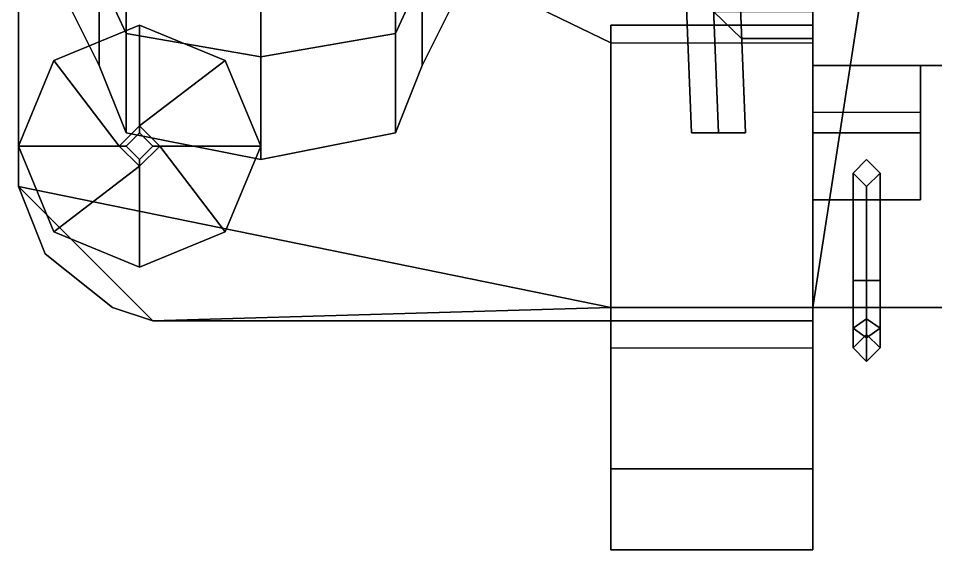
# Model space of a CAD drawing. Header units: millimetres. Extents: x -1.01 to 1.01, y -2.39 to 6.28.
# Drawn here: x -1.01 to -0.329, y -2.39 to -1.995 of the extents above; entities that cross this region are included whole.
import ezdxf

# ---------------------------------------------------------------- set-up
doc = ezdxf.new("R2010")
doc.units = ezdxf.units.MM
for name, color, linetype in [('addons', 3, 'Continuous'), ('fenders', 6, 'Continuous'), ('wheels', 2, 'Continuous')]:
    doc.layers.add(name, color=color, linetype=linetype)

msp = doc.modelspace()

# ---------------------------------------------------------------- linework, layer by layer
for points in [[(0.42, -1.02, 0.47), (0.42, -2.03, 0.47), (-0.42, -2.03, 0.47), (-0.42, -1.02, 0.47)], [(-0.42, -1.02, 0.4700000000000001), (-0.42, -2.03, 0.4700000000000001), (-0.4199999999999999, -1.41, 1.38)], [(-0.42, -2.21, 0.7000000000000001), (-0.42, -2.21, 1), (-0.4199999999999999, -1.41, 1.38), (-0.4199999999999999, -2.03, 0.47)], [(-0.42, -2.21, 1), (-0.3, -1.43503008423586, 1.368110709987966), (-0.3, -1.41, 1.38), (-0.4199999999999999, -1.41, 1.38)], [(0.42, -2.21, 1), (0.3, -1.43503008423586, 1.368110709987966), (-0.3, -1.43503008423586, 1.368110709987966), (-0.42, -2.21, 1)], [(-0.51, -1.58, 0.5700000000000001), (-0.5296000000000001, -1.59, 0.55), (-0.51, -2.08, 0.55), (-0.49, -2.08, 0.5700000000000001)], [(-0.5296000000000001, -1.59, 0.55), (-0.51, -1.58, 0.53), (-0.49, -2.08, 0.53), (-0.51, -2.08, 0.55)], [(-0.4896, -1.59, 0.55), (-0.51, -1.58, 0.5700000000000001), (-0.49, -2.08, 0.5700000000000001), (-0.47, -2.08, 0.55)], [(-0.51, -1.58, 0.53), (-0.4896, -1.59, 0.55), (-0.47, -2.08, 0.55), (-0.49, -2.08, 0.53)], [(-0.42, -2.01, 0.55), (-0.42, -1.99, 0.5700000000000001), (-0.4936, -1.99, 0.5700000000000001), (-0.4728000000000001, -2.01, 0.55)], [(-0.42, -1.99, 0.53), (-0.42, -2.01, 0.55), (-0.4728000000000001, -2.01, 0.55), (-0.4936, -1.99, 0.53)], [(-0.5700000000000001, -2.000000000000002, 1.12), (-0.5700000000000001, -2.21, 1.01), (-0.5700000000000001, -2.24, 1.04), (-0.5700000000000001, -2.000000000000002, 1.12)], [(-0.5700000000000001, -2.000000000000002, 1.12), (-0.5700000000000001, -2.24, 1.04), (-0.5700000000000001, -2.39, 1.04), (-0.5700000000000001, -2.33, 1.12)], [(-0.5700000000000001, -2.000000000000002, 0.98), (-0.5700000000000001, -2.21, 0.98), (-0.5700000000000001, -2.21, 1.01), (-0.5700000000000001, -2.000000000000002, 1.12)], [(-0.4199999999999999, -2.000000000000002, 1.12), (-0.4199999999999999, -2.000000000000002, 0.98), (-0.5700000000000001, -2.000000000000002, 0.98), (-0.5700000000000001, -2.000000000000002, 1.12)], [(-0.4199999999999999, -2.33, 1.12), (-0.4199999999999999, -2.000000000000002, 1.12), (-0.5700000000000001, -2.000000000000002, 1.12), (-0.5700000000000001, -2.33, 1.12)], [(-0.4199999999999999, -2.24, 1.04), (-0.4199999999999999, -2.21, 1.01), (-0.4199999999999999, -2.000000000000002, 1.12)], [(-0.4199999999999999, -2.39, 1.04), (-0.4199999999999999, -2.24, 1.04), (-0.4199999999999999, -2.000000000000002, 1.12), (-0.4199999999999999, -2.33, 1.12)], [(-0.4199999999999999, -2.21, 1.01), (-0.4199999999999999, -2.21, 0.98), (-0.4199999999999999, -2.000000000000002, 0.98), (-0.4199999999999999, -2.000000000000002, 1.12)], [(0.42, -2.03, 0.47), (0.42, -2.21, 0.7000000000000001), (-0.42, -2.21, 0.7000000000000001), (-0.42, -2.03, 0.47)], [(-0.42, -2.03, 0.47), (-0.42, -2.08, 0.4399999999999999), (-0.42, -2.08, 0.5), (-0.42, -2.065121951219512, 0.5148780487804877)], [(-0.3400000000000001, -2.03, 0.47), (-0.3400000000000001, -2.08, 0.4399999999999999), (-0.42, -2.08, 0.4399999999999999), (-0.42, -2.03, 0.47)], [(-0.3400000000000001, -2.08, 0.5), (-0.3400000000000001, -2.08, 0.4399999999999999), (-0.3400000000000001, -2.03, 0.47), (-0.3400000000000001, -2.065121951219512, 0.5148780487804878)], [(-0.42, -2.065121951219512, 0.5148780487804877), (-0.42, -2.08, 0.5), (-0.3400000000000001, -2.08, 0.5), (-0.3400000000000001, -2.065121951219512, 0.5148780487804878)], [(-0.49, -2.08, 0.5700000000000001), (-0.51, -2.08, 0.55), (-0.49, -2.08, 0.53), (-0.47, -2.08, 0.55)], [(-0.42, -2.08, 0.44), (-0.42, -2.13, 0.4399999999999999), (-0.42, -2.13, 0.5), (-0.42, -2.08, 0.5)], [(-0.3400000000000001, -2.08, 0.44), (-0.3400000000000001, -2.13, 0.4399999999999999), (-0.42, -2.13, 0.4399999999999999), (-0.42, -2.08, 0.44)], [(-0.42, -2.08, 0.5), (-0.42, -2.13, 0.5), (-0.3400000000000001, -2.13, 0.5), (-0.3400000000000001, -2.08, 0.5)], [(-0.3400000000000001, -2.13, 0.5), (-0.3400000000000001, -2.13, 0.4399999999999999), (-0.3400000000000001, -2.08, 0.44), (-0.3400000000000001, -2.08, 0.5)], [(-0.37, -2.11, 0.3700000000000001), (-0.38, -2.12, 0.3700000000000001), (-0.39, -2.11, 0.3700000000000001), (-0.38, -2.1, 0.3700000000000001)], [(-0.38, -2.1, 0.3700000000000001), (-0.39, -2.11, 0.3700000000000001), (-0.39, -2.11, 0.44), (-0.38, -2.1, 0.44)], [(-0.37, -2.11, 0.54), (-0.38, -2.1, 0.54), (-0.39, -2.11, 0.54), (-0.38, -2.12, 0.54)], [(-0.38, -2.1, 0.5000000000000001), (-0.39, -2.11, 0.5000000000000001), (-0.39, -2.11, 0.54), (-0.38, -2.1, 0.54)], [(-0.37, -2.11, 0.3700000000000001), (-0.38, -2.1, 0.3700000000000001), (-0.38, -2.1, 0.44), (-0.37, -2.11, 0.44)], [(-0.37, -2.11, 0.5000000000000001), (-0.38, -2.1, 0.5000000000000001), (-0.38, -2.1, 0.54), (-0.37, -2.11, 0.54)], [(-0.39, -2.11, 0.3700000000000001), (-0.38, -2.12, 0.3700000000000001), (-0.38, -2.12, 0.44), (-0.39, -2.11, 0.44)], [(-0.39, -2.11, 0.42), (-0.38, -2.12, 0.41), (-0.38, -2.19, 0.41), (-0.39, -2.19, 0.42)], [(-0.38, -2.12, 0.43), (-0.39, -2.11, 0.42), (-0.39, -2.19, 0.42), (-0.38, -2.19, 0.43)], [(-0.39, -2.11, 0.52), (-0.38, -2.12, 0.51), (-0.38, -2.19, 0.51), (-0.39, -2.19, 0.52)], [(-0.38, -2.12, 0.53), (-0.39, -2.11, 0.52), (-0.39, -2.19, 0.52), (-0.38, -2.19, 0.53)], [(-0.39, -2.11, 0.5000000000000001), (-0.38, -2.12, 0.5000000000000001), (-0.38, -2.12, 0.54), (-0.39, -2.11, 0.54)], [(-0.38, -2.12, 0.3700000000000001), (-0.37, -2.11, 0.3700000000000001), (-0.37, -2.11, 0.44), (-0.38, -2.12, 0.44)], [(-0.38, -2.12, 0.41), (-0.37, -2.11, 0.42), (-0.37, -2.19, 0.42), (-0.38, -2.19, 0.41)], [(-0.37, -2.11, 0.42), (-0.38, -2.12, 0.43), (-0.38, -2.19, 0.43), (-0.37, -2.19, 0.42)], [(-0.38, -2.12, 0.51), (-0.37, -2.11, 0.52), (-0.37, -2.19, 0.52), (-0.38, -2.19, 0.51)], [(-0.37, -2.11, 0.52), (-0.38, -2.12, 0.53), (-0.38, -2.19, 0.53), (-0.37, -2.19, 0.52)], [(-0.38, -2.12, 0.5000000000000001), (-0.37, -2.11, 0.5000000000000001), (-0.37, -2.11, 0.54), (-0.38, -2.12, 0.54)], [(-0.42, -2.13, 0.5), (-0.42, -2.13, 0.4399999999999999), (-0.3400000000000001, -2.13, 0.4399999999999999), (-0.3400000000000001, -2.13, 0.5)], [(-0.39, -2.225355339059327, 0.4346446609406727), (-0.38, -2.218284271247462, 0.441715728752538), (-0.3800000000000002, -2.19, 0.4300000000000002), (-0.3900000000000002, -2.19, 0.4200000000000004)], [(-0.38, -2.232426406871193, 0.4275735931288074), (-0.39, -2.225355339059327, 0.4346446609406727), (-0.3900000000000002, -2.19, 0.4200000000000004), (-0.3800000000000002, -2.19, 0.4100000000000006)], [(-0.39, -2.19, 0.5199999999999998), (-0.38, -2.19, 0.51), (-0.38, -2.218284271247462, 0.4982842712474618), (-0.39, -2.225355339059328, 0.5053553390593271)], [(-0.38, -2.19, 0.5299999999999996), (-0.39, -2.19, 0.5199999999999998), (-0.39, -2.225355339059328, 0.5053553390593271), (-0.38, -2.232426406871193, 0.5124264068711923)], [(-0.38, -2.218284271247462, 0.441715728752538), (-0.3699999999999998, -2.225355339059327, 0.4346446609406727), (-0.3700000000000002, -2.19, 0.4200000000000004), (-0.3800000000000002, -2.19, 0.4300000000000002)], [(-0.3699999999999998, -2.225355339059327, 0.4346446609406727), (-0.38, -2.232426406871193, 0.4275735931288074), (-0.3800000000000002, -2.19, 0.4100000000000006), (-0.3700000000000002, -2.19, 0.4200000000000004)], [(-0.38, -2.19, 0.51), (-0.3700000000000002, -2.19, 0.5199999999999998), (-0.3699999999999998, -2.225355339059328, 0.5053553390593271), (-0.38, -2.218284271247462, 0.4982842712474618)], [(-0.3700000000000002, -2.19, 0.5199999999999998), (-0.38, -2.19, 0.5299999999999996), (-0.38, -2.232426406871193, 0.5124264068711923), (-0.3699999999999998, -2.225355339059328, 0.5053553390593271)], [(-0.5700000000000001, -2.21, 1.01), (-0.5700000000000001, -2.21, 0.98), (-0.4199999999999999, -2.21, 0.98), (-0.4199999999999999, -2.21, 1.01)], [(0.42, -2.21, 0.7000000000000001), (0.42, -2.21, 1), (-0.42, -2.21, 1), (-0.42, -2.21, 0.7000000000000001)], [(-0.39, -2.24, 0.47), (-0.38, -2.23, 0.47), (-0.38, -2.218284271247462, 0.441715728752538), (-0.39, -2.225355339059327, 0.4346446609406727)], [(-0.39, -2.225355339059328, 0.5053553390593271), (-0.38, -2.218284271247462, 0.4982842712474618), (-0.38, -2.23, 0.47), (-0.39, -2.24, 0.47)], [(-0.38, -2.23, 0.47), (-0.3700000000000002, -2.24, 0.47), (-0.3699999999999998, -2.225355339059327, 0.4346446609406727), (-0.38, -2.218284271247462, 0.441715728752538)], [(-0.38, -2.218284271247462, 0.4982842712474618), (-0.3699999999999998, -2.225355339059328, 0.5053553390593271), (-0.3700000000000002, -2.24, 0.47), (-0.38, -2.23, 0.47)], [(-0.38, -2.25, 0.47), (-0.39, -2.24, 0.47), (-0.39, -2.225355339059327, 0.4346446609406727), (-0.38, -2.232426406871193, 0.4275735931288074)], [(-0.38, -2.232426406871193, 0.5124264068711923), (-0.39, -2.225355339059328, 0.5053553390593271), (-0.39, -2.24, 0.47), (-0.38, -2.25, 0.47)], [(-0.3700000000000002, -2.24, 0.47), (-0.38, -2.25, 0.47), (-0.38, -2.232426406871193, 0.4275735931288074), (-0.3699999999999998, -2.225355339059327, 0.4346446609406727)], [(-0.3699999999999998, -2.225355339059328, 0.5053553390593271), (-0.38, -2.232426406871193, 0.5124264068711923), (-0.38, -2.25, 0.47), (-0.3700000000000002, -2.24, 0.47)], [(-0.5700000000000001, -2.39, 1.04), (-0.5700000000000001, -2.24, 1.04), (-0.4199999999999999, -2.24, 1.04), (-0.4199999999999999, -2.39, 1.04)], [(-0.5700000000000001, -2.33, 1.12), (-0.5700000000000001, -2.39, 1.04), (-0.4199999999999999, -2.39, 1.04), (-0.4199999999999999, -2.33, 1.12)]]:
    msp.add_3dface(points)
at = {"layer": 'addons'}
for points in [[(-0.92, -2, 1.1275), (-0.9836396103067893, -2.026360389693211, 1.112672280797569), (-0.9836396103067893, -2.026360389693211, 1.489999999999999), (-0.92, -2, 1.489999999999999)], [(-0.92, -2, 1.489999999999999), (-0.9836396103067893, -2.026360389693211, 1.489999999999999), (-0.935, -2.09, 1.53), (-0.92, -2.075000000000001, 1.53)], [(-0.8563603896932108, -2.026360389693211, 1.112672280797569), (-0.92, -2, 1.1275), (-0.92, -2, 1.489999999999999), (-0.8563603896932108, -2.026360389693211, 1.489999999999999)], [(-0.8563603896932108, -2.026360389693211, 1.489999999999999), (-0.92, -2, 1.489999999999999), (-0.92, -2.075000000000001, 1.53)], [(-0.9836396103067893, -2.026360389693211, 1.112672280797569), (-1.01, -2.09, 1.076875), (-1.01, -2.09, 1.489999999999999), (-0.9836396103067893, -2.026360389693211, 1.489999999999999)], [(-0.9836396103067893, -2.026360389693211, 1.489999999999999), (-1.01, -2.09, 1.489999999999999), (-0.935, -2.09, 1.53)], [(-0.8300000000000001, -2.09, 1.489999999999999), (-0.8563603896932108, -2.026360389693211, 1.489999999999999), (-0.92, -2.075000000000001, 1.53), (-0.905, -2.09, 1.53)], [(-0.8300000000000001, -2.09, 1.076875), (-0.8563603896932108, -2.026360389693211, 1.112672280797569), (-0.8563603896932108, -2.026360389693211, 1.489999999999999), (-0.8300000000000001, -2.09, 1.489999999999999)], [(-0.92, -2.075000000000001, 1.53), (-0.935, -2.09, 1.53), (-0.93, -2.09, 2.579999999999999), (-0.92, -2.080000000000001, 2.579999999999999)], [(-0.905, -2.09, 1.53), (-0.92, -2.075000000000001, 1.53), (-0.92, -2.080000000000001, 2.579999999999999), (-0.91, -2.09, 2.579999999999999)], [(-0.93, -2.09, 2.579999999999999), (-0.92, -2.1, 2.579999999999999), (-0.91, -2.09, 2.579999999999999), (-0.92, -2.080000000000001, 2.579999999999999)], [(-1.01, -2.09, 1.076875), (-0.9836396103067893, -2.15363961030679, 1.041077719202431), (-0.9836396103067894, -2.15363961030679, 1.489999999999999), (-1.01, -2.09, 1.489999999999999)], [(-1.01, -2.09, 1.489999999999999), (-0.9836396103067894, -2.15363961030679, 1.489999999999999), (-0.92, -2.105, 1.53), (-0.935, -2.09, 1.53)], [(-0.935, -2.09, 1.53), (-0.92, -2.105, 1.53), (-0.92, -2.1, 2.579999999999999), (-0.93, -2.09, 2.579999999999999)], [(-0.92, -2.105, 1.53), (-0.905, -2.09, 1.53), (-0.91, -2.09, 2.579999999999999), (-0.92, -2.1, 2.579999999999999)], [(-0.92, -2.18, 1.489999999999999), (-0.8563603896932108, -2.15363961030679, 1.489999999999999), (-0.905, -2.09, 1.53), (-0.92, -2.105, 1.53)], [(-0.8563603896932108, -2.15363961030679, 1.489999999999999), (-0.8300000000000001, -2.09, 1.489999999999999), (-0.905, -2.09, 1.53)], [(-0.8563603896932108, -2.15363961030679, 1.041077719202431), (-0.8300000000000001, -2.09, 1.076875), (-0.8300000000000001, -2.09, 1.489999999999999), (-0.8563603896932108, -2.15363961030679, 1.489999999999999)], [(-0.9836396103067894, -2.15363961030679, 1.489999999999999), (-0.92, -2.18, 1.489999999999999), (-0.92, -2.105, 1.53)], [(-0.9836396103067893, -2.15363961030679, 1.041077719202431), (-0.92, -2.18, 1.02625), (-0.92, -2.18, 1.489999999999999), (-0.9836396103067894, -2.15363961030679, 1.489999999999999)], [(-0.92, -2.18, 1.02625), (-0.8563603896932108, -2.15363961030679, 1.041077719202431), (-0.8563603896932108, -2.15363961030679, 1.489999999999999), (-0.92, -2.18, 1.489999999999999)]]:
    msp.add_3dface(points, dxfattribs=at)
at = {"layer": 'fenders'}
for points in [[(-0.4199999999999999, -2.000000000000002, 1.099749999999999), (-0.4199999999999999, -1.599473684210526, 1.29), (-0.4199999999999999, -1.63, 1.29), (-0.4199999999999999, -1.8, 1.24)], [(-1.01, -1.79, 1.2), (-1.01, -2.12, 1.06), (-1.01, -1.8, 1.24), (-1.01, -1.79, 1.2)], [(-1.01, -2.12, 1.01), (-1.01, -2.12, 1.06), (-1.01, -1.79, 1.2), (-1.01, -2.12, 1.01)], [(-0.4200000000000005, -2.013333333333333, 1.12), (-0.4199999999999999, -1.8, 1.24), (-1.01, -1.8, 1.24), (-0.5700000000000001, -2.013333333333333, 1.12)], [(-0.5700000000000001, -2.013333333333333, 1.12), (-1.01, -1.8, 1.24), (-1.01, -2.12, 1.06), (-0.5700000000000001, -2.21, 1.009375)], [(-0.4199999999999999, -2.000000000000002, 1.099749999999999), (-0.4199999999999999, -1.8, 1.24), (-0.4199999999999999, -1.8, 1.24), (-0.4199999999999999, -2.000000000000002, 1.12)], [(-0.4199999999999999, -2.000000000000002, 1.12), (-0.4199999999999999, -1.8, 1.24), (-0.4199999999999999, -1.8, 1.24), (-0.4200000000000005, -2.013333333333333, 1.12)], [(-0.91, -2.22, 1.00375), (-1.01, -2.12, 1.06), (-0.9900000000000004, -2.17, 1.031875), (-0.9400000000000002, -2.21, 1.009375)], [(-0.99, -2.170000000000001, 1.031875), (-1.01, -2.12, 1.06), (-1.01, -2.12, 1.01), (-0.99, -2.170000000000001, 0.97)], [(-0.5700000000000001, -2.21, 1.009375), (-1.01, -2.12, 1.06), (-1.01, -2.12, 1.06), (-0.9100000000000013, -2.22, 1.00375)], [(-0.9400000000000002, -2.21, 1.009375), (-0.99, -2.170000000000001, 1.031875), (-0.99, -2.170000000000001, 0.97), (-0.9400000000000001, -2.21, 0.9)], [(-0.9099999999999999, -2.22, 1.00375), (-0.9400000000000002, -2.21, 1.009375), (-0.9400000000000001, -2.21, 0.9), (-0.9099999999999999, -2.22, 0.9)], [(-0.4200000000000011, -2.21, 1.009375), (-0.5700000000000001, -2.21, 1.009375), (-0.9099999999999999, -2.22, 1.00375), (-0.4199999999999999, -2.220000000000001, 1.00375)], [(-0.42, -2.21, 1), (-0.4200000000000013, -2.22, 1.00375), (-0.4200000000000012, -2.22, 0.9), (-0.4199999999999999, -2.21, 0.9)], [(-0.42, -2.21, 1.009375), (-0.42, -2.21, 1.009375), (-0.4200000000000013, -2.220000000000001, 1.00375), (-0.42, -2.21, 1)], [(-0.4199999999999999, -2.22, 1.00375), (-0.91, -2.22, 1.00375), (-0.9099999999999999, -2.22, 0.9), (-0.4199999999999999, -2.22, 0.9)]]:
    msp.add_3dface(points, dxfattribs=at)
at = {"layer": 'wheels'}
for points in [[(-0.93, -1.805, 0.07368602791855855), (-0.93, -2.006313972081441, 0.2749999999999995), (-0.9500000000000001, -1.963012701892219, 0.2999999999999994), (-0.9500000000000001, -1.78, 0.1169872981077805)], [(-0.93, -2.006313972081442, 0.825), (-0.93, -1.805, 1.026313972081441), (-0.9500000000000001, -1.78, 0.9830127018922192), (-0.9500000000000001, -1.963012701892219, 0.8)], [(-0.7300000000000002, -2.006313972081441, 0.2749999999999999), (-0.7300000000000002, -1.805, 0.0736860279185585), (-0.7100000000000002, -1.780000000000001, 0.1169872981077806), (-0.7100000000000002, -1.963012701892219, 0.2999999999999998)], [(-0.7300000000000002, -1.805, 1.026313972081441), (-0.7300000000000002, -2.006313972081441, 0.8250000000000002), (-0.7100000000000002, -1.963012701892219, 0.8000000000000003), (-0.7100000000000002, -1.78, 0.9830127018922193)], [(-0.8300000000000001, -1.815, 0.05636551984287008), (-0.8300000000000001, -2.02363448015713, 0.2650000000000002), (-0.93, -2.006313972081442, 0.2750000000000002), (-0.93, -1.805, 0.07368602791855877)], [(-0.8300000000000001, -2.02363448015713, 0.835), (-0.8300000000000001, -1.815, 1.04363448015713), (-0.93, -1.805, 1.026313972081441), (-0.93, -2.006313972081442, 0.8250000000000001)], [(-0.8300000000000001, -2.023634480157131, 0.2650000000000005), (-0.8300000000000001, -1.815, 0.05636551984287019), (-0.7300000000000002, -1.805, 0.07368602791855888), (-0.7300000000000002, -2.006313972081441, 0.2750000000000004)], [(-0.8300000000000001, -1.815, 1.04363448015713), (-0.8300000000000001, -2.02363448015713, 0.8350000000000002), (-0.7300000000000002, -2.006313972081441, 0.8250000000000002), (-0.7300000000000002, -1.805, 1.026313972081441)], [(-0.9500000000000001, -2.03, 0.55), (-0.9500000000000001, -1.963012701892219, 0.8), (-0.9700000000000001, -1.928371685740842, 0.78), (-0.9700000000000001, -1.99, 0.55)], [(-0.9500000000000001, -1.963012701892219, 0.3000000000000002), (-0.9500000000000001, -2.03, 0.55), (-0.9700000000000001, -1.99, 0.55), (-0.9700000000000001, -1.928371685740842, 0.3200000000000002)], [(-0.7100000000000002, -1.963012701892219, 0.8000000000000003), (-0.7100000000000002, -2.030000000000001, 0.5500000000000004), (-0.6900000000000002, -1.99, 0.5500000000000003), (-0.6900000000000002, -1.928371685740842, 0.7800000000000002)], [(-0.7100000000000002, -2.030000000000001, 0.5500000000000004), (-0.7100000000000002, -1.963012701892219, 0.3000000000000004), (-0.6900000000000002, -1.928371685740842, 0.3200000000000003), (-0.6900000000000002, -1.99, 0.5500000000000003)], [(-0.93, -2.006313972081441, 0.2749999999999999), (-0.93, -2.08, 0.5499999999999996), (-0.9500000000000001, -2.03, 0.5499999999999996), (-0.9500000000000001, -1.963012701892219, 0.2999999999999999)], [(-0.93, -2.08, 0.5499999999999998), (-0.93, -2.006313972081441, 0.8249999999999997), (-0.9500000000000001, -1.963012701892219, 0.7999999999999996), (-0.9500000000000001, -2.03, 0.5499999999999998)], [(-0.7300000000000002, -2.08, 0.55), (-0.7300000000000002, -2.006313972081441, 0.2750000000000001), (-0.7100000000000002, -1.963012701892219, 0.3000000000000003), (-0.7100000000000002, -2.03, 0.55)], [(-0.7300000000000002, -2.006313972081441, 0.8250000000000001), (-0.7300000000000002, -2.08, 0.5500000000000003), (-0.7100000000000002, -2.030000000000001, 0.5500000000000005), (-0.7100000000000002, -1.963012701892219, 0.8)], [(-0.8300000000000001, -2.02363448015713, 0.2650000000000002), (-0.8300000000000001, -2.1, 0.55), (-0.93, -2.08, 0.55), (-0.93, -2.006313972081442, 0.2750000000000002)], [(-0.8300000000000001, -2.1, 0.55), (-0.8300000000000001, -2.02363448015713, 0.835), (-0.93, -2.006313972081442, 0.8250000000000001), (-0.93, -2.08, 0.55)], [(-0.8300000000000002, -2.1, 0.5500000000000004), (-0.8300000000000001, -2.023634480157131, 0.2650000000000005), (-0.7300000000000002, -2.006313972081441, 0.2750000000000004), (-0.7300000000000002, -2.08, 0.5500000000000004)], [(-0.8300000000000001, -2.02363448015713, 0.8350000000000002), (-0.8300000000000002, -2.1, 0.5500000000000004), (-0.7300000000000002, -2.08, 0.5500000000000004), (-0.7300000000000002, -2.006313972081441, 0.8250000000000002)]]:
    msp.add_3dface(points, dxfattribs=at)

doc.saveas('drawing.dxf')
